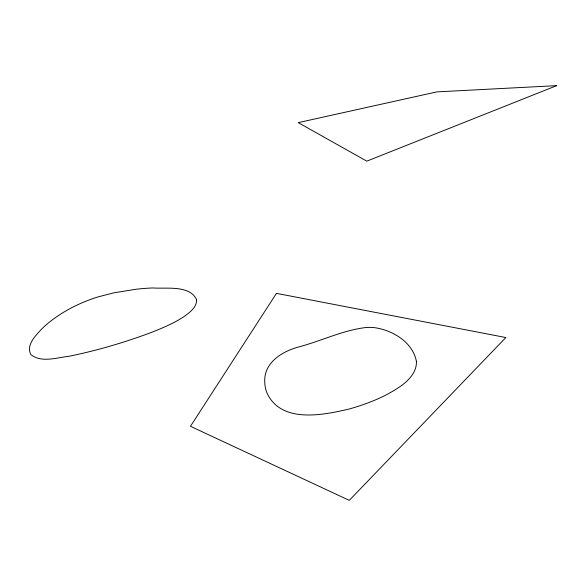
<?xml version="1.0" encoding="UTF-8"?>
<svg xmlns="http://www.w3.org/2000/svg" width="586" height="586" viewBox="0 0 586 586"><rect width="100%" height="100%" fill="white"/><g stroke="black" fill="none" stroke-linecap="round" stroke-linejoin="round"><path stroke-width="0.88" d="M196.625 299.849C196.75 307.533 189.483 312.572 183.945 316.66C173.559 323.487 162 328.255 150.47 332.767C124.071 342.62 96.924 350.553 69.324 356.229C57.054 357.511 41.687 363.137 30.926 354.691C25.674 345.139 35.79 335.485 41.753 328.944A101.503 45.752 -16.8 0 1 49.678 321.934C59.962 313.759 71.499 307.24 83.6 302.156A73.484 32.611 -17 0 1 98.052 296.912L114.006 292.788L136.501 289.184A136.091 62.394 -17.5 0 1 153.034 287.953C166.241 289.008 190.113 284.759 196.625 299.849M416.39 361.269C417.034 371.839 408.86 380.248 400.927 385.998C385.222 396.978 367.1 403.988 348.743 409.131C322.754 415.188 281.5 423.59 267.15 393.345A117.867 60.321 -12.1 0 1 264.74 382.043C263.7 362.089 283.031 350.926 299.864 346.634C321.817 340.715 342.678 330.409 365.386 327.581A29.527 14.723 -12.5 0 1 373.883 327.567C392.246 329.889 412.698 341.997 416.39 361.269M276.46 293.352L190.465 426.308L349.293 500.363L505.857 337.536L276.46 293.352M556.7 85.637L366.814 161.15L298.23 122.635L436.9 91.877L556.7 85.637"/></g></svg>
